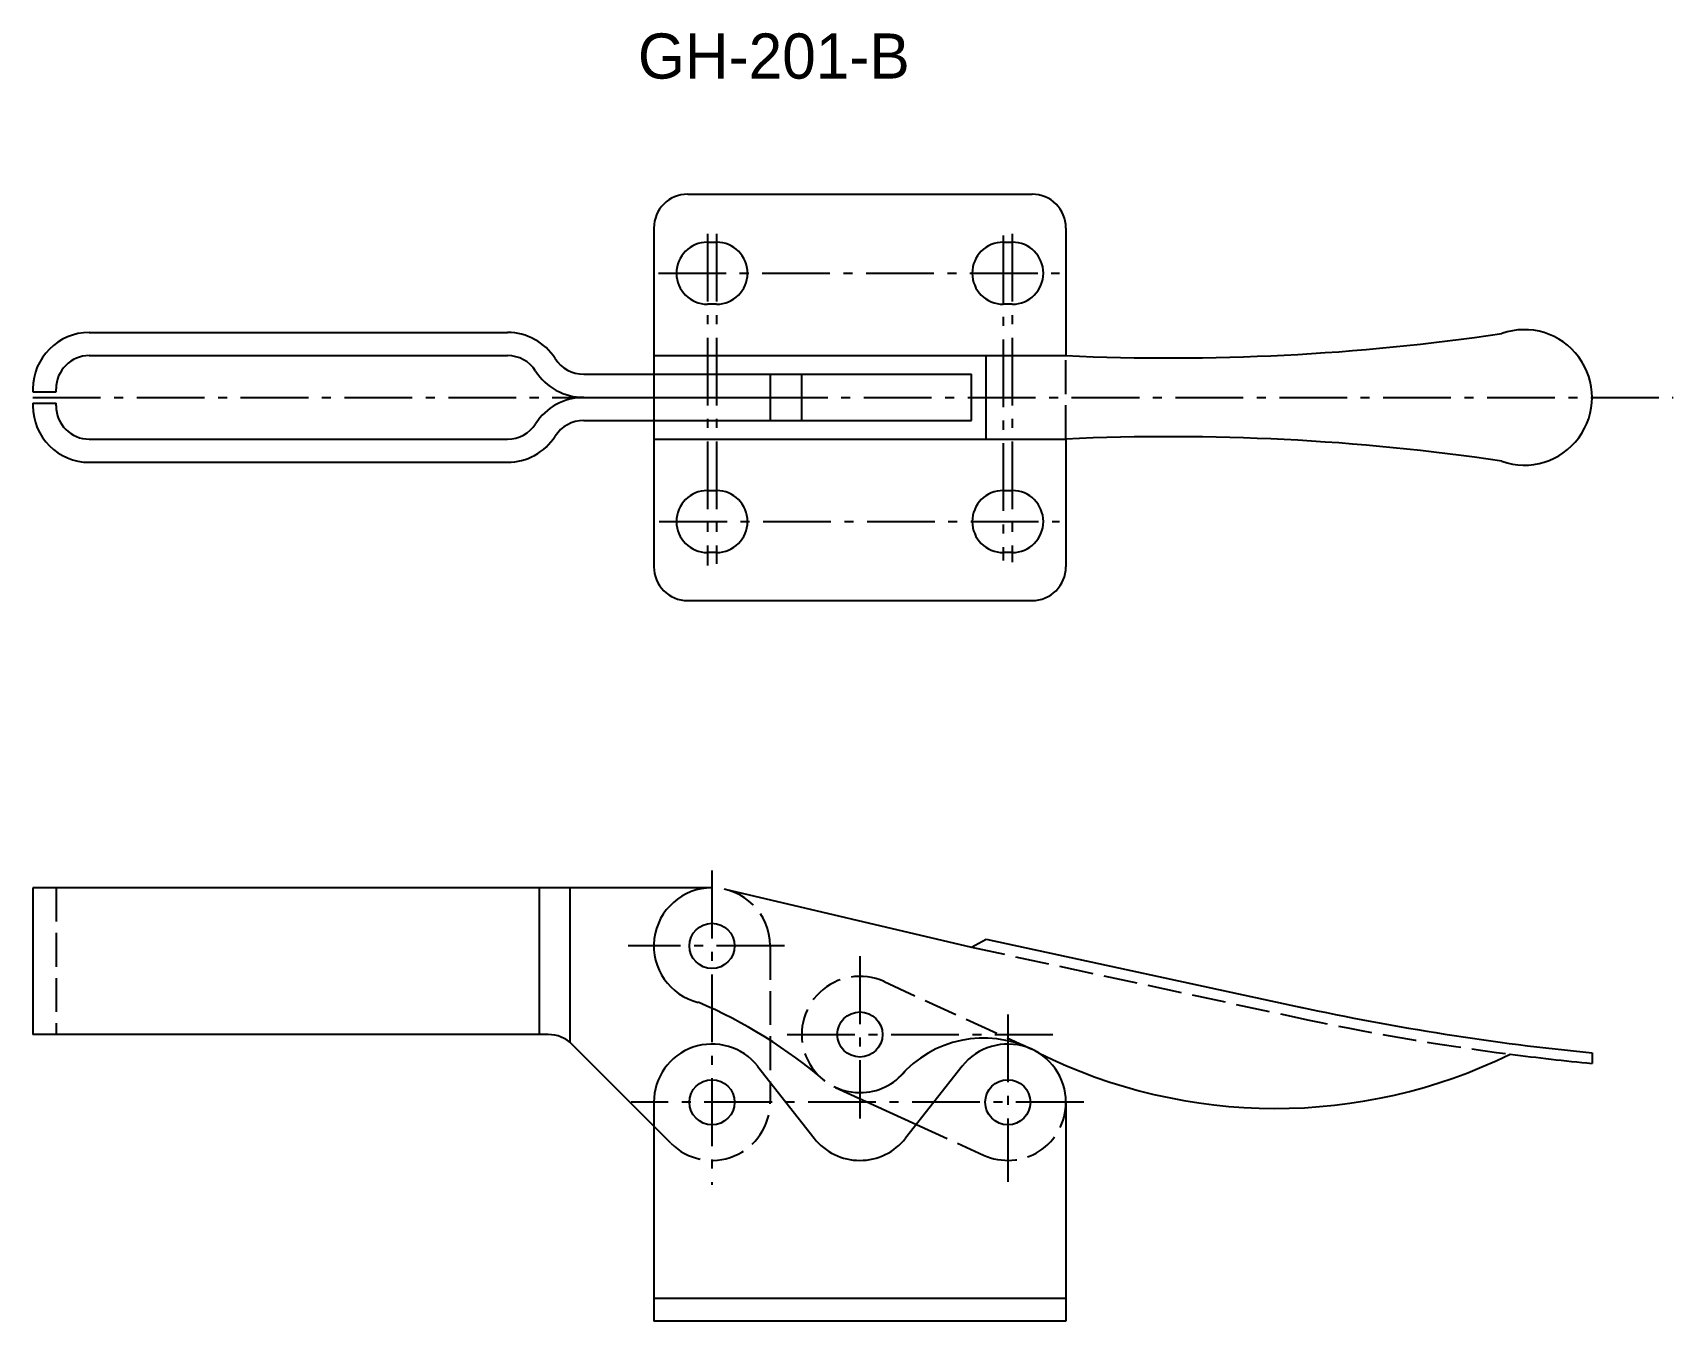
# Model space of a CAD drawing. Extents: x 309 to 454, y 187 to 302.
import ezdxf

# ---------------------------------------------------------------- set-up
doc = ezdxf.new("R2010")
doc.units = 0
doc.header["$MEASUREMENT"] = 0
doc.linetypes.add('DASHED', pattern=[4, 3, -1])
doc.linetypes.add('SCENTER', pattern=[9.2, 6, -1.2, 0.8, -1.2])
for name, color, linetype in [('CON', 2, 'CONTINUOUS'), ('DAS', 3, 'DASHED'), ('SCEN', 1, 'SCENTER'), ('UTI', 7, 'CONTINUOUS')]:
    doc.layers.add(name, color=color, linetype=linetype)
doc.styles.add('CHINA', font='c2', dxfattribs={"bigfont": 'china'})

msp = doc.modelspace()

# ---------------------------------------------------------------- linework, layer by layer
at = {"layer": 'CON'}
for p, q in [((366.87, 287.24), (397.37, 287.24)), ((363.87, 284.24), (363.87, 254.24)), ((400.37, 284.24), (400.37, 272.94)), ((368.62, 282.99), (369.42, 282.99)), ((394.82, 282.99), (395.62, 282.99)), ((369.42, 277.49), (368.62, 277.49)), ((395.62, 277.49), (394.82, 277.49)), ((313.87, 274.99), (350.91, 274.99)), ((313.87, 272.94), (350.91, 272.94)), ((363.87, 272.94), (400.37, 272.94)), ((393.31, 265.54), (393.31, 272.94)), ((357.66, 271.29), (391.99, 271.29)), ((374.17, 271.29), (374.17, 267.19)), ((376.97, 267.19), (376.97, 271.29)), ((391.99, 267.19), (391.99, 271.29)), ((308.87, 269.99), (308.87, 269.74)), ((308.87, 269.74), (310.92, 269.74)), ((310.92, 269.74), (310.92, 269.99)), ((357.66, 269.24), (374.17, 269.24)), ((308.87, 268.74), (310.92, 268.74)), ((308.87, 268.74), (308.87, 268.49)), ((310.92, 268.49), (310.92, 268.74)), ((357.66, 267.19), (391.99, 267.19)), ((313.87, 265.54), (350.91, 265.54)), ((363.87, 265.54), (400.37, 265.54)), ((400.37, 265.54), (400.37, 254.24)), ((313.87, 263.49), (350.91, 263.49)), ((368.62, 260.99), (369.42, 260.99)), ((394.82, 260.99), (395.62, 260.99)), ((369.42, 255.49), (368.62, 255.49)), ((395.62, 255.49), (394.82, 255.49)), ((366.87, 251.24), (397.37, 251.24)), ((369.02, 225.8), (308.87, 225.8)), ((308.87, 225.8), (308.87, 212.8)), ((353.72, 225.8), (353.72, 212.8)), ((356.44, 225.8), (356.44, 212.11)), ((370.19, 225.67), (391.99, 220.54)), ((391.99, 220.54), (393.31, 221.24)), ((393.31, 221.24), (421.39, 215.17)), ((354.52, 212.8), (308.87, 212.8)), ((363.87, 204.68), (356.64, 211.92)), ((446.97, 211.18), (446.97, 210.23)), ((373.06, 209.99), (378.07, 203.62)), ((391.17, 209.99), (386.16, 203.62)), ((379.97, 208.12), (387.13, 204.84)), ((363.87, 206.8), (363.87, 187.4)), ((400.37, 206.8), (400.37, 187.4)), ((400.37, 189.4), (363.87, 189.4)), ((400.37, 187.4), (363.87, 187.4))]:
    msp.add_line(p, q, dxfattribs=at)
for centre in [(369.02, 220.65), (382.12, 212.8), (369.02, 206.8), (395.22, 206.8)]:
    msp.add_circle(centre, 2, dxfattribs=at)
for centre, radius, start, end in [((366.87, 284.24), 3, 90, 180), ((397.37, 284.24), 3, 0, 90), ((368.62, 280.24), 2.75, 90, 270), ((369.42, 280.24), 2.75, 270, 90), ((394.82, 280.24), 2.75, 90, 270), ((395.62, 280.24), 2.75, 270, 90), ((313.87, 269.99), 5, 90, 180), ((350.91, 269.99), 5, 32.5136, 90), ((409.59, 472.73), 200, 267.3565, 278.4452), ((440.97, 269.24), 6, 250.4992, 109.5008), ((313.87, 269.99), 2.95, 90, 180), ((350.91, 269.99), 2.95, 32.5136, 90), ((357.66, 274.29), 3, 212.5136, 270), ((357.66, 274.29), 5.05, 212.5136, 270), ((357.66, 264.19), 5.05, 90, 147.4864), ((313.87, 268.49), 5, 180, 270), ((313.87, 268.49), 2.95, 180, 270), ((350.91, 268.49), 2.95, 270, 327.4864), ((357.66, 264.19), 3, 90, 147.4864), ((350.91, 268.49), 5, 270, 327.4864), ((409.59, 65.76), 200, 81.5548, 92.6435), ((368.62, 258.24), 2.75, 90, 270), ((369.42, 258.24), 2.75, 270, 90), ((394.82, 258.24), 2.75, 90, 270), ((395.62, 258.24), 2.75, 270, 90), ((366.87, 254.24), 3, 180, 270), ((397.37, 254.24), 3, 270, 0), ((369.02, 220.65), 5.15, 90, 256.3559), ((350.52, 175.26), 43.94, 49.5061, 66.8329), ((469.14, 436.9), 226.81, 257.754, 264.3901), ((354.52, 209.8), 3, 44.9124, 90), ((393.07, 202.74), 9.74, 63.8509, 139.4704), ((369.02, 206.8), 5.15, 38.1627, 180), ((395.22, 206.8), 5.15, 0, 141.8373), ((418.94, 253.47), 47.22, 243.5921, 296.1011), ((469.14, 435.96), 226.81, 262.5449, 264.3901), ((382.12, 212.8), 5.15, 270, 321.2903), ((382.12, 206.8), 5.15, 218.1627, 321.8373)]:
    msp.add_arc(centre, radius, start, end, dxfattribs=at)
at = {"layer": 'DAS'}
for p, q in [((400.37, 265.54), (400.37, 272.94)), ((310.92, 225.8), (310.92, 212.8)), ((374.17, 220.65), (374.17, 206.8)), ((391.99, 220.54), (420.58, 214.36)), ((384.26, 217.49), (397.36, 211.49)), ((365.37, 203.17), (363.87, 204.68)), ((387.13, 204.84), (393.07, 202.12))]:
    msp.add_line(p, q, dxfattribs=at)
for centre, radius, start, end in [((369.02, 220.65), 5.15, 0, 90), ((382.12, 212.8), 5.15, 65.3915, 270), ((468.69, 436.01), 226.81, 257.754, 262.6568), ((369.02, 206.8), 5.15, 224.9124, 0), ((395.22, 206.8), 5.15, 245.3915, 0)]:
    msp.add_arc(centre, radius, start, end, dxfattribs=at)
at = {"layer": 'SCEN'}
for p, q in [((368.62, 283.73), (368.62, 254.36)), ((369.42, 283.73), (369.42, 254.5)), ((394.82, 283.58), (394.82, 254.79)), ((395.62, 283.73), (395.62, 254.64)), ((364.27, 280.24), (399.81, 280.24)), ((308.87, 269.24), (454.15, 269.24)), ((364.35, 258.24), (399.81, 258.24)), ((369.02, 227.32), (369.02, 199.48)), ((375.43, 220.65), (361.59, 220.65)), ((382.12, 219.73), (382.12, 205.35)), ((395.22, 214.57), (395.22, 199.76)), ((375.68, 212.8), (399.21, 212.8)), ((401.94, 206.8), (361.87, 206.8))]:
    msp.add_line(p, q, dxfattribs=at)

# ---------------------------------------------------------------- texts
at = {"layer": 'UTI', "style": 'CHINA'}
msp.add_text('GH-201-B', height=4, dxfattribs=at).set_placement((362.46, 297.48))

doc.saveas('drawing.dxf')
